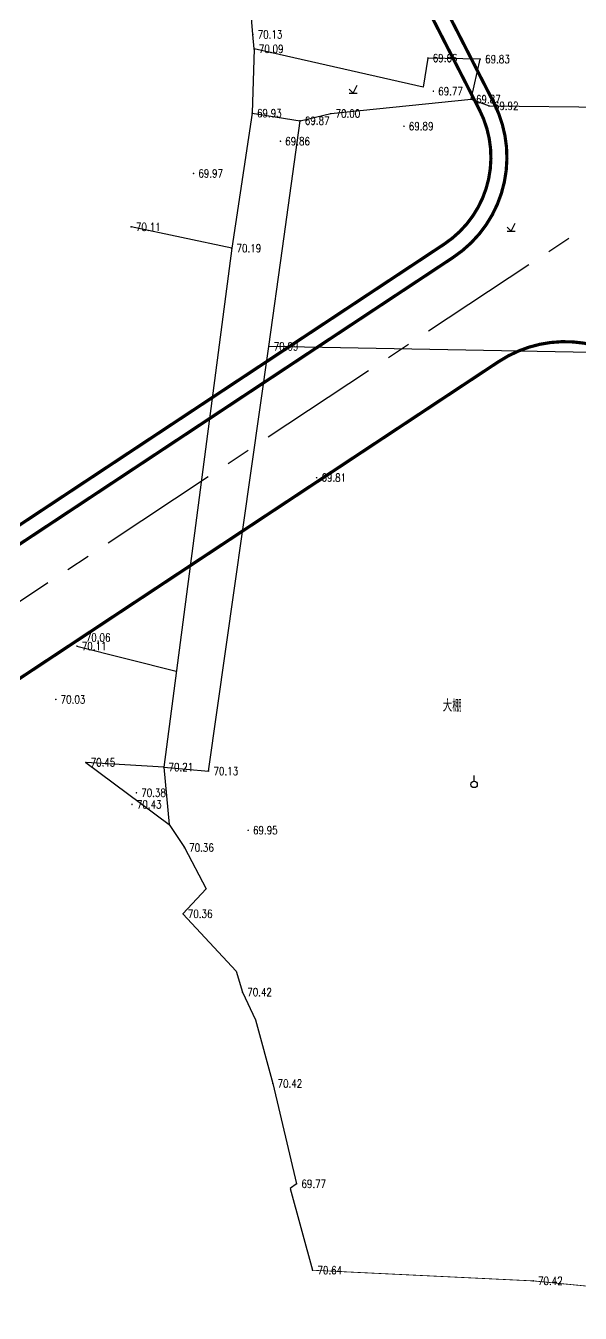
# Model space of a CAD drawing. Extents: x 10519 to 17598, y -625 to 2857.
# Drawn here: x 13321 to 13390.2, y 1519.7 to 1680.6 of the extents above; entities that cross this region are included whole.
import ezdxf
from ezdxf.enums import TextEntityAlignment as Align

# ---------------------------------------------------------------- set-up
doc = ezdxf.new("R2010")
doc.units = 0
doc.header["$MEASUREMENT"] = 0
doc.linetypes.add('CENTER', pattern=[2, 1.25, -0.25, 0.25, -0.25])
doc.linetypes.add('CENTERX2', pattern=[4, 2.5, -0.5, 0.5, -0.5])
doc.layers.get('0').update_dxf_attribs({"linetype": 'CONTINUOUS'})
for name, color, linetype in [('00000衢化东路中线', 1, 'CENTER'), ('00000道路边线', 2, 'CONTINUOUS'), ('0000原地形', 252, 'CONTINUOUS'), ('GCD', 224, 'CONTINUOUS')]:
    doc.layers.add(name, color=color, linetype=linetype)
doc.styles.add('HZ', font='txt8.shx', dxfattribs={"width": 0.8, "bigfont": 'hz.shx'})
doc.styles.get("Standard").update_dxf_attribs({"font": 'txt8.shx', "width": 0.8, "bigfont": 'hz.shx'})
doc.linetypes.add('10421', pattern='A,2,[150,AAA.SHX,S=1,R=0,X=0,Y=1],1e-11', length=2)

# ---------------------------------------------------------------- blocks, each defined once
blk = doc.blocks.new('GC200')
at = {"linetype": 'Continuous', "const_width": 0.2, "flags": 128}
blk.add_lwpolyline([(-0.1, 0, 1), (0.1, 0, 1)], format="xyb", close=True, dxfattribs=at)

msp = doc.modelspace()

# ---------------------------------------------------------------- linework, layer by layer
at = {"layer": '00000衢化东路中线', "color": 6, "linetype": 'CENTERX2', "ltscale": 6}
msp.add_line((13403.78, 1663.97), (12386.25, 990.55), dxfattribs=at)
at = {"layer": '00000道路边线', "const_width": 0.4}
for points in [[(13076.95, 1728.12, 0.414214), (13074.41, 1715.65), (13186.93, 1545.64, 0.414214), (13207.72, 1541.4), (13374.32, 1651.66, 0.381993), (13379.4, 1671.01), (13288.62, 1848.22, 0.447185), (13266.99, 1853.89), (13076.95, 1728.12)], [(13283.43, 1853.97), (13377.62, 1670.1, -0.381993), (13373.22, 1653.33), (13207.45, 1543.62, -0.414214), (13190.82, 1547.01), (13185.3, 1555.35), (13175.55, 1570.09)], [(13353.48, 1339.28, -0.414214), (13318.84, 1346.33, 0.414214), (13353.48, 1339.28), (13499.33, 1435.8, 0.410529), (13506.55, 1470.18), (13400.91, 1634.26, 0.417908), (13380.02, 1638.65), (13215.45, 1529.73, 0.414214), (13211.22, 1508.94), (13318.84, 1346.33)]]:
    msp.add_lwpolyline(points, format="xyb", dxfattribs=at)
at = {"layer": '0000原地形', "linetype": 'Continuous'}
for p, q in [((13349.32, 1679.52, 70.09), (13348.31, 1691.39, 70.09)), ((13349.46, 1677.72, 70.09), (13349.32, 1679.52, 70.09)), ((13349.46, 1677.72, 70.11), (13349.23, 1669.68, 70.11)), ((13370.57, 1672.95, 70.11), (13349.46, 1677.72, 70.11)), ((13371.18, 1676.58, 70.11), (13370.57, 1672.95, 70.11)), ((13377.72, 1676.44, 70.11), (13371.18, 1676.58, 70.11)), ((13376.59, 1671.42, 70.11), (13377.72, 1676.44, 70.11)), ((13359.04, 1669.63, 70.11), (13376.59, 1671.42, 70.11)), ((13376.59, 1671.42, 69.87), (13378.81, 1670.59, 69.87)), ((13378.81, 1670.59, 69.87), (13396.89, 1670.41, 69.87)), ((13349.23, 1669.68, 69.93), (13346.67, 1652.81, 69.93)), ((13349.23, 1669.68, 70.11), (13355.21, 1668.75, 70.11)), ((13353, 1652.79, 70.11), (13355.21, 1668.75, 70.11)), ((13355.21, 1668.75, 70.11), (13359.04, 1669.63, 70.11)), ((13346.67, 1652.81, 69.93), (13334.12, 1655.48, 69.93)), ((13346.67, 1652.81, 69.93), (13338.18, 1587.99, 69.93)), ((13351.32, 1640.55, 70.11), (13353, 1652.79, 70.11)), ((13343.79, 1587.49, 69.93), (13351.32, 1640.55, 69.93)), ((13398.18, 1639.68, 70.11), (13351.32, 1640.55, 70.11)), ((13327.35, 1603.1, 70.11), (13339.72, 1599.97, 70.11)), ((13338.18, 1587.99, 69.93), (13328.46, 1588.58, 69.93)), ((13338.18, 1587.99, 69.93), (13338.85, 1580.81, 69.93)), ((13338.18, 1587.99, 69.93), (13343.79, 1587.49, 69.93))]:
    msp.add_line(p, q, dxfattribs=at)
at = {"layer": '0000原地形'}
for p, q in [((13361.83, 1672.17), (13362.33, 1673.17)), ((13361.33, 1672.67), (13361.83, 1672.17)), ((13361.33, 1672.17), (13362.33, 1672.17)), ((13381.06, 1655.44), (13381.56, 1654.94)), ((13381.56, 1654.94), (13382.06, 1655.94)), ((13381.06, 1654.94), (13382.06, 1654.94)), ((13376.95, 1586.22), (13376.95, 1586.92))]:
    msp.add_line(p, q, dxfattribs=at)
at = {"layer": '0000原地形', "linetype": '10421'}
for p, q in [((13328.46, 1588.58, 70.64), (13338.85, 1580.81, 70.64)), ((13338.85, 1580.81, 70.64), (13340.76, 1577.92, 70.64)), ((13340.76, 1577.92, 70.64), (13343.49, 1572.78, 70.64)), ((13343.49, 1572.78, 70.64), (13340.59, 1569.65, 70.64)), ((13340.59, 1569.65, 70.64), (13347.23, 1562.49, 70.64)), ((13347.23, 1562.49, 70.64), (13348.01, 1559.87, 70.64)), ((13348.01, 1559.87, 70.64), (13349.63, 1556.42, 70.64)), ((13349.63, 1556.42, 70.64), (13351.8, 1548.44, 70.64)), ((13351.8, 1548.44, 70.64), (13354.78, 1535.92, 70.64)), ((13354.78, 1535.92, 70.64), (13353.96, 1535.34, 70.64)), ((13353.96, 1535.34, 70.64), (13356.78, 1525.12, 70.64))]:
    msp.add_line(p, q, dxfattribs=at)
at = {"layer": '0000原地形', "linetype": 'Continuous', "const_width": 0.1, "flags": 128}
for points in [[(13384.33, 1523.79), (13356.78, 1525.12)], [(13384.33, 1523.79), (13401.71, 1522.1)]]:
    msp.add_lwpolyline(points, dxfattribs=at)
at = {"layer": '0000原地形'}
msp.add_ellipse((13376.95, 1585.82), major_axis=(-0.283, 0.283), ratio=1, start_param=3.926991, end_param=10.210176, dxfattribs=at)

# ---------------------------------------------------------------- block references
at = {"layer": 'GCD', "linetype": 'Continuous'}
ref = msp.add_blockref('GC200', (13349.32, 1679.52, 70.13), dxfattribs=dict(at, xscale=0.5, yscale=0.5, zscale=0.5))
ref.add_attrib('height', '70.13', dxfattribs={"linetype": 'Continuous', "height": 1, "style": 'HZ', "width": 0.8}).set_placement((13349.92, 1679.52, 70.13), align=Align.MIDDLE_LEFT)
ref = msp.add_blockref('GC200', (13349.46, 1677.72, 70.09), dxfattribs=dict(at, xscale=0.5, yscale=0.5, zscale=0.5))
ref.add_attrib('height', '70.09', dxfattribs={"linetype": 'Continuous', "height": 1, "style": 'HZ', "width": 0.8}).set_placement((13350.06, 1677.72, 70.09), align=Align.MIDDLE_LEFT)
ref = msp.add_blockref('GC200', (13371.18, 1676.58, 69.66), dxfattribs=dict(at, xscale=0.5, yscale=0.5, zscale=0.5))
ref.add_attrib('height', '69.66', dxfattribs={"linetype": 'Continuous', "height": 1, "style": 'HZ', "width": 0.8}).set_placement((13371.78, 1676.58, 69.66), align=Align.MIDDLE_LEFT)
ref = msp.add_blockref('GC200', (13377.72, 1676.44, 69.83), dxfattribs=dict(at, xscale=0.5, yscale=0.5, zscale=0.5))
ref.add_attrib('height', '69.83', dxfattribs={"linetype": 'Continuous', "height": 1, "style": 'HZ', "width": 0.8}).set_placement((13378.32, 1676.44, 69.83), align=Align.MIDDLE_LEFT)
ref = msp.add_blockref('GC200', (13371.86, 1672.43, 69.77), dxfattribs=dict(at, xscale=0.5, yscale=0.5, zscale=0.5))
ref.add_attrib('height', '69.77', dxfattribs={"linetype": 'Continuous', "height": 1, "style": 'HZ', "width": 0.8}).set_placement((13372.46, 1672.43, 69.77), align=Align.MIDDLE_LEFT)
ref = msp.add_blockref('GC200', (13376.59, 1671.42, 69.87), dxfattribs=dict(at, xscale=0.5, yscale=0.5, zscale=0.5))
ref.add_attrib('height', '69.87', dxfattribs={"linetype": 'Continuous', "height": 1, "style": 'HZ', "width": 0.8}).set_placement((13377.19, 1671.42, 69.87), align=Align.MIDDLE_LEFT)
ref = msp.add_blockref('GC200', (13349.23, 1669.68, 69.93), dxfattribs=dict(at, xscale=0.5, yscale=0.5, zscale=0.5))
ref.add_attrib('height', '69.93', dxfattribs={"linetype": 'Continuous', "height": 1, "style": 'HZ', "width": 0.8}).set_placement((13349.83, 1669.68, 69.93), align=Align.MIDDLE_LEFT)
ref = msp.add_blockref('GC200', (13359.04, 1669.63, 70), dxfattribs=dict(at, xscale=0.5, yscale=0.5, zscale=0.5))
ref.add_attrib('height', '70.00', dxfattribs={"linetype": 'Continuous', "height": 1, "style": 'HZ', "width": 0.8}).set_placement((13359.64, 1669.63, 70), align=Align.MIDDLE_LEFT)
ref = msp.add_blockref('GC200', (13378.81, 1670.59, 69.92), dxfattribs=dict(at, xscale=0.5, yscale=0.5, zscale=0.5))
ref.add_attrib('height', '69.92', dxfattribs={"linetype": 'Continuous', "height": 1, "style": 'HZ', "width": 0.8}).set_placement((13379.41, 1670.59, 69.92), align=Align.MIDDLE_LEFT)
ref = msp.add_blockref('GC200', (13355.21, 1668.75, 69.87), dxfattribs=dict(at, xscale=0.5, yscale=0.5, zscale=0.5))
ref.add_attrib('height', '69.87', dxfattribs={"linetype": 'Continuous', "height": 1, "style": 'HZ', "width": 0.8}).set_placement((13355.81, 1668.75, 69.87), align=Align.MIDDLE_LEFT)
ref = msp.add_blockref('GC200', (13368.19, 1668.05, 69.89), dxfattribs=dict(at, xscale=0.5, yscale=0.5, zscale=0.5))
ref.add_attrib('height', '69.89', dxfattribs={"linetype": 'Continuous', "height": 1, "style": 'HZ', "width": 0.8}).set_placement((13368.79, 1668.05, 69.89), align=Align.MIDDLE_LEFT)
ref = msp.add_blockref('GC200', (13352.76, 1666.18, 69.86), dxfattribs=dict(at, xscale=0.5, yscale=0.5, zscale=0.5))
ref.add_attrib('height', '69.86', dxfattribs={"linetype": 'Continuous', "height": 1, "style": 'HZ', "width": 0.8}).set_placement((13353.36, 1666.18, 69.86), align=Align.MIDDLE_LEFT)
ref = msp.add_blockref('GC200', (13341.91, 1662.16, 69.97), dxfattribs=dict(at, xscale=0.5, yscale=0.5, zscale=0.5))
ref.add_attrib('height', '69.97', dxfattribs={"linetype": 'Continuous', "height": 1, "style": 'HZ', "width": 0.8}).set_placement((13342.51, 1662.16, 69.97), align=Align.MIDDLE_LEFT)
ref = msp.add_blockref('GC200', (13334.12, 1655.48, 70.11), dxfattribs=dict(at, xscale=0.5, yscale=0.5, zscale=0.5))
ref.add_attrib('height', '70.11', dxfattribs={"linetype": 'Continuous', "height": 1, "style": 'HZ', "width": 0.8}).set_placement((13334.72, 1655.48, 70.11), align=Align.MIDDLE_LEFT)
ref = msp.add_blockref('GC200', (13346.67, 1652.81, 70.19), dxfattribs=dict(at, xscale=0.5, yscale=0.5, zscale=0.5))
ref.add_attrib('height', '70.19', dxfattribs={"linetype": 'Continuous', "height": 1, "style": 'HZ', "width": 0.8}).set_placement((13347.27, 1652.81, 70.19), align=Align.MIDDLE_LEFT)
ref = msp.add_blockref('GC200', (13351.32, 1640.55, 70.09), dxfattribs=dict(at, xscale=0.5, yscale=0.5, zscale=0.5))
ref.add_attrib('height', '70.09', dxfattribs={"linetype": 'Continuous', "height": 1, "style": 'HZ', "width": 0.8}).set_placement((13351.92, 1640.55, 70.09), align=Align.MIDDLE_LEFT)
ref = msp.add_blockref('GC200', (13357.28, 1624.15, 69.81), dxfattribs=dict(at, xscale=0.5, yscale=0.5, zscale=0.5))
ref.add_attrib('height', '69.81', dxfattribs={"linetype": 'Continuous', "height": 1, "style": 'HZ', "width": 0.8}).set_placement((13357.88, 1624.15, 69.81), align=Align.MIDDLE_LEFT)
ref = msp.add_blockref('GC200', (13327.85, 1604.17, 70.06), dxfattribs=dict(at, xscale=0.5, yscale=0.5, zscale=0.5))
ref.add_attrib('height', '70.06', dxfattribs={"linetype": 'Continuous', "height": 1, "style": 'HZ', "width": 0.8}).set_placement((13328.45, 1604.17, 70.06), align=Align.MIDDLE_LEFT)
ref = msp.add_blockref('GC200', (13327.35, 1603.1, 70.11), dxfattribs=dict(at, xscale=0.5, yscale=0.5, zscale=0.5))
ref.add_attrib('height', '70.11', dxfattribs={"linetype": 'Continuous', "height": 1, "style": 'HZ', "width": 0.8}).set_placement((13327.95, 1603.1, 70.11), align=Align.MIDDLE_LEFT)
ref = msp.add_blockref('GC200', (13324.71, 1596.44, 70.03), dxfattribs=dict(at, xscale=0.5, yscale=0.5, zscale=0.5))
ref.add_attrib('height', '70.03', dxfattribs={"linetype": 'Continuous', "height": 1, "style": 'HZ', "width": 0.8}).set_placement((13325.31, 1596.44, 70.03), align=Align.MIDDLE_LEFT)
ref = msp.add_blockref('GC200', (13328.46, 1588.58, 70.45), dxfattribs=dict(at, xscale=0.5, yscale=0.5, zscale=0.5))
ref.add_attrib('height', '70.45', dxfattribs={"linetype": 'Continuous', "height": 1, "style": 'HZ', "width": 0.8}).set_placement((13329.06, 1588.58, 70.45), align=Align.MIDDLE_LEFT)
ref = msp.add_blockref('GC200', (13338.18, 1587.99, 70.21), dxfattribs=dict(at, xscale=0.5, yscale=0.5, zscale=0.5))
ref.add_attrib('height', '70.21', dxfattribs={"linetype": 'Continuous', "height": 1, "style": 'HZ', "width": 0.8}).set_placement((13338.78, 1587.99, 70.21), align=Align.MIDDLE_LEFT)
ref = msp.add_blockref('GC200', (13343.79, 1587.49, 70.13), dxfattribs=dict(at, xscale=0.5, yscale=0.5, zscale=0.5))
ref.add_attrib('height', '70.13', dxfattribs={"linetype": 'Continuous', "height": 1, "style": 'HZ', "width": 0.8}).set_placement((13344.39, 1587.49, 70.13), align=Align.MIDDLE_LEFT)
ref = msp.add_blockref('GC200', (13334.77, 1584.78, 70.38), dxfattribs=dict(at, xscale=0.5, yscale=0.5, zscale=0.5))
ref.add_attrib('height', '70.38', dxfattribs={"linetype": 'Continuous', "height": 1, "style": 'HZ', "width": 0.8}).set_placement((13335.37, 1584.78, 70.38), align=Align.MIDDLE_LEFT)
ref = msp.add_blockref('GC200', (13334.22, 1583.32, 70.43), dxfattribs=dict(at, xscale=0.5, yscale=0.5, zscale=0.5))
ref.add_attrib('height', '70.43', dxfattribs={"linetype": 'Continuous', "height": 1, "style": 'HZ', "width": 0.8}).set_placement((13334.82, 1583.32, 70.43), align=Align.MIDDLE_LEFT)
ref = msp.add_blockref('GC200', (13348.73, 1580.09, 69.95), dxfattribs=dict(at, xscale=0.5, yscale=0.5, zscale=0.5))
ref.add_attrib('height', '69.95', dxfattribs={"linetype": 'Continuous', "height": 1, "style": 'HZ', "width": 0.8}).set_placement((13349.33, 1580.09, 69.95), align=Align.MIDDLE_LEFT)
ref = msp.add_blockref('GC200', (13340.76, 1577.92, 70.36), dxfattribs=dict(at, xscale=0.5, yscale=0.5, zscale=0.5))
ref.add_attrib('height', '70.36', dxfattribs={"linetype": 'Continuous', "height": 1, "style": 'HZ', "width": 0.8}).set_placement((13341.36, 1577.92, 70.36), align=Align.MIDDLE_LEFT)
ref = msp.add_blockref('GC200', (13340.59, 1569.65, 70.36), dxfattribs=dict(at, xscale=0.5, yscale=0.5, zscale=0.5))
ref.add_attrib('height', '70.36', dxfattribs={"linetype": 'Continuous', "height": 1, "style": 'HZ', "width": 0.8}).set_placement((13341.19, 1569.65, 70.36), align=Align.MIDDLE_LEFT)
ref = msp.add_blockref('GC200', (13348.01, 1559.87, 70.42), dxfattribs=dict(at, xscale=0.5, yscale=0.5, zscale=0.5))
ref.add_attrib('height', '70.42', dxfattribs={"linetype": 'Continuous', "height": 1, "style": 'HZ', "width": 0.8}).set_placement((13348.61, 1559.87, 70.42), align=Align.MIDDLE_LEFT)
ref = msp.add_blockref('GC200', (13351.8, 1548.44, 70.42), dxfattribs=dict(at, xscale=0.5, yscale=0.5, zscale=0.5))
ref.add_attrib('height', '70.42', dxfattribs={"linetype": 'Continuous', "height": 1, "style": 'HZ', "width": 0.8}).set_placement((13352.4, 1548.44, 70.42), align=Align.MIDDLE_LEFT)
ref = msp.add_blockref('GC200', (13354.78, 1535.92, 69.77), dxfattribs=dict(at, xscale=0.5, yscale=0.5, zscale=0.5))
ref.add_attrib('height', '69.77', dxfattribs={"linetype": 'Continuous', "height": 1, "style": 'HZ', "width": 0.8}).set_placement((13355.38, 1535.92, 69.77), align=Align.MIDDLE_LEFT)
ref = msp.add_blockref('GC200', (13356.78, 1525.12, 70.64), dxfattribs=dict(at, xscale=0.5, yscale=0.5, zscale=0.5))
ref.add_attrib('height', '70.64', dxfattribs={"linetype": 'Continuous', "height": 1, "style": 'HZ', "width": 0.8}).set_placement((13357.38, 1525.12, 70.64), align=Align.MIDDLE_LEFT)
ref = msp.add_blockref('GC200', (13384.33, 1523.79, 70.42), dxfattribs=dict(at, xscale=0.5, yscale=0.5, zscale=0.5))
ref.add_attrib('height', '70.42', dxfattribs={"linetype": 'Continuous', "height": 1, "style": 'HZ', "width": 0.8}).set_placement((13384.93, 1523.79, 70.42), align=Align.MIDDLE_LEFT)

# ---------------------------------------------------------------- texts
at = {"layer": '0000原地形', "linetype": 'Continuous', "width": 0.8}
msp.add_text('大棚', height=1.5, dxfattribs=at).set_placement((13374.22, 1595.73), align=Align.MIDDLE)

doc.saveas('drawing.dxf')
